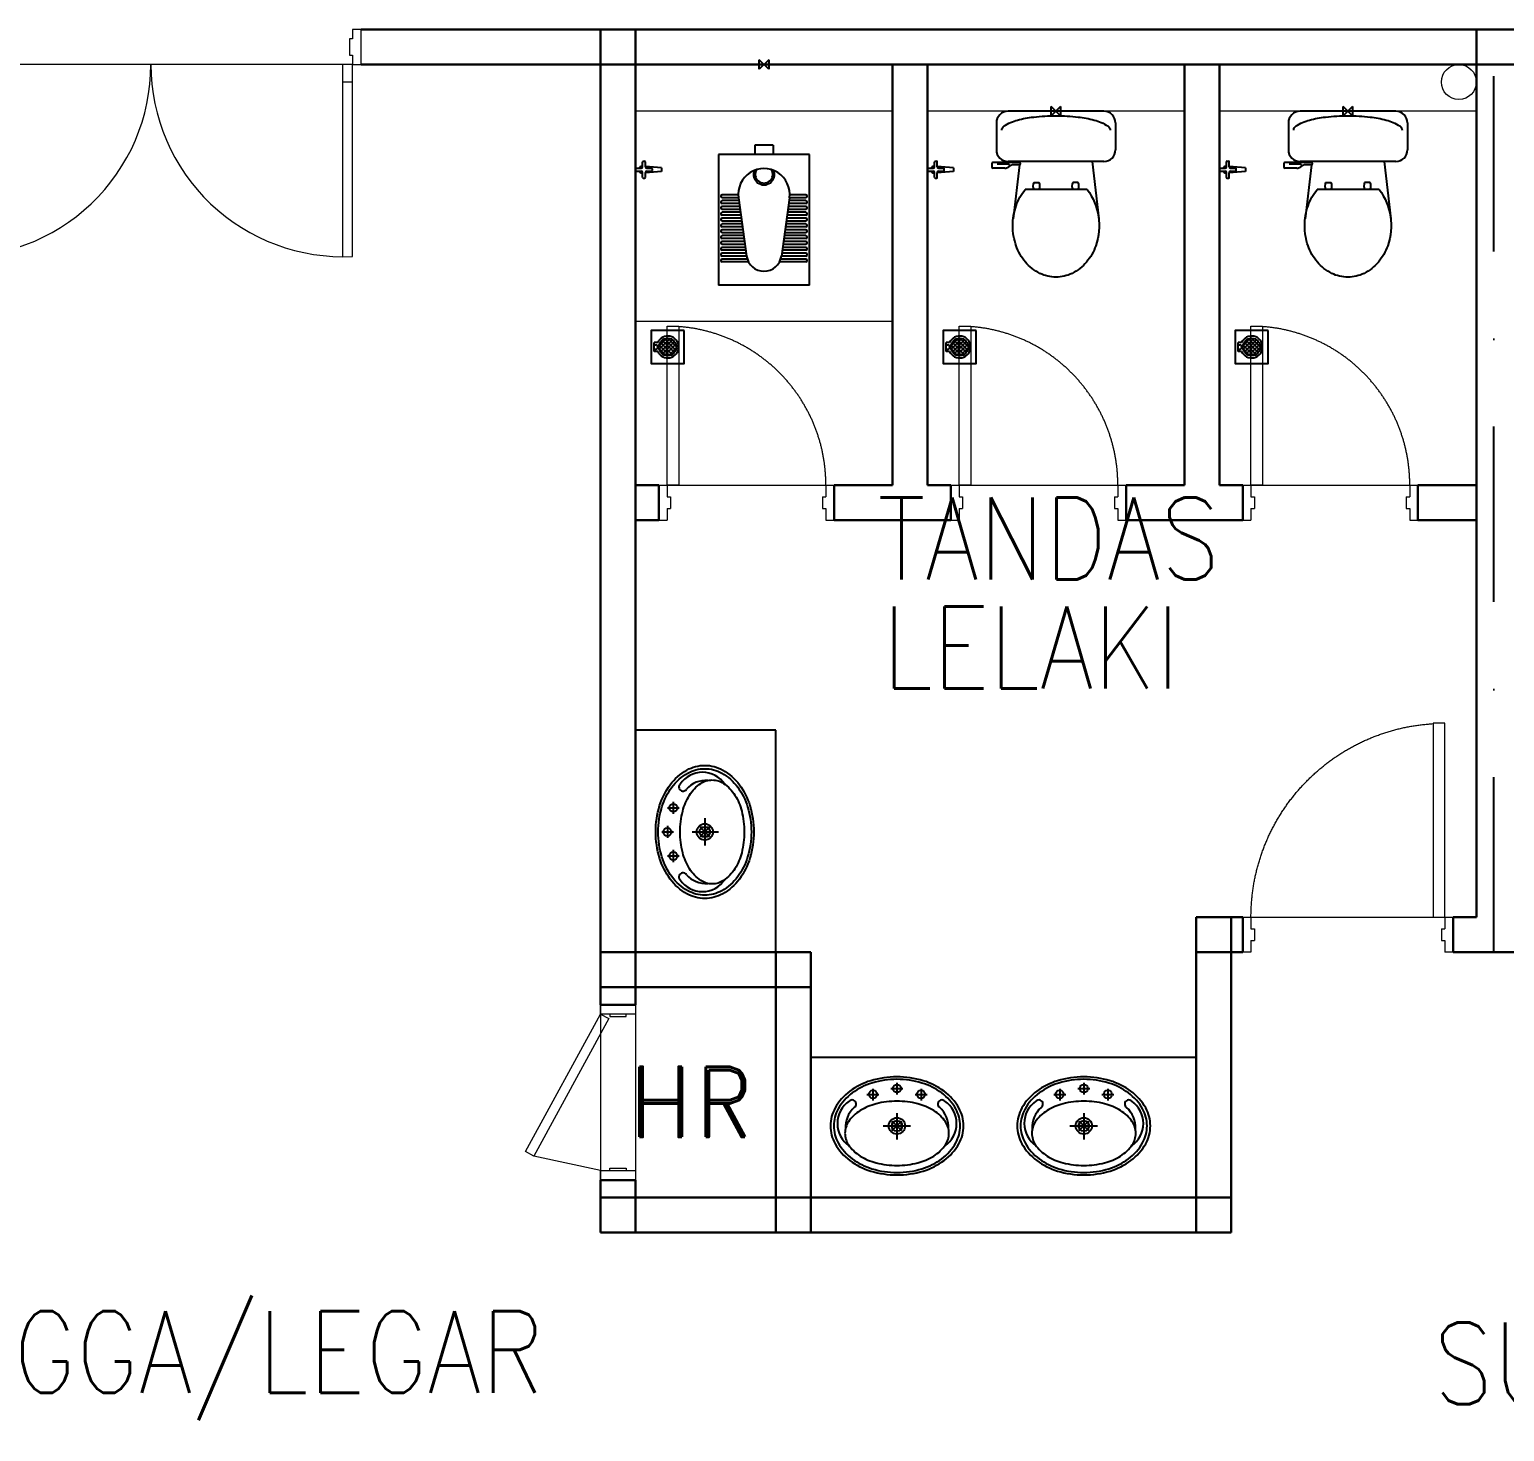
# Model space of a CAD drawing. Header units: inches. Extents: x -86493719 to 430035, y 21644 to 1519532.
# Drawn here: x 53115 to 59430, y 55377 to 61379 of the extents above; entities that cross this region are included whole.
import ezdxf
from ezdxf.enums import TextEntityAlignment as Align

# ---------------------------------------------------------------- set-up
doc = ezdxf.new("R2010")
doc.units = ezdxf.units.IN
doc.header["$MEASUREMENT"] = 0
doc.linetypes.add('DASHDOT', pattern=[1, 0.5, -0.25, 0, -0.25])
doc.linetypes.add('DASHED', pattern=[19.05, 12.7, -6.35])
for name, color, linetype, lineweight in [('CORRIDOR', 8, 'Continuous', 20), ('DOOR', 8, 'Continuous', 20), ('DR', 8, 'Continuous', 18), ('LW', 8, 'Continuous', 20), ('t3', 8, 'Continuous', 25), ('wall', 8, 'Continuous', 30)]:
    doc.layers.add(name, color=color, linetype=linetype, lineweight=lineweight)
for name, color, linetype in [('FIXT', 8, 'Continuous'), ('GRID', 8, 'DASHDOT'), ('LWALL', 8, 'Continuous'), ('ORIGIN', 8, 'Continuous'), ('SAN', 8, 'Continuous'), ('SANITARY', 8, 'Continuous')]:
    doc.layers.add(name, color=color, linetype=linetype)
doc.styles.add('LAILA', font='romans.shx', dxfattribs={"width": 0.85})
doc.styles.add('VERDANA1000', font='romand.shx', dxfattribs={"height": 1000})

# ---------------------------------------------------------------- blocks, each defined once
blk = doc.blocks.new('A$C64615766')
at = {"layer": 'CORRIDOR', "color": 2}
blk.add_line((1722.5, 822.5), (77.5, 822.5), dxfattribs=at)
at = {"layer": 'DR', "color": 3}
for p, q in [((0, 822.5), (0, 972.5)), ((1800, 822.5), (1800, 972.5))]:
    blk.add_line(p, q, dxfattribs=at)
at = {"layer": 'DR'}
for p, q in [((37.5, 822.5), (77.5, 822.5)), ((37.5, 1), (37.5, 822.5)), ((77.5, 0), (77.5, 822.5)), ((1762.5, 822.5), (1722.5, 822.5)), ((1722.5, 0), (1722.5, 822.5)), ((1762.5, 1), (1762.5, 822.5)), ((37.5, 747.5), (77.5, 747.5)), ((1762.5, 747.5), (1722.5, 747.5))]:
    blk.add_line(p, q, dxfattribs=at)
for points in [[(0, 972.5), (37.5, 972.5), (37.5, 932.5), (50, 932.5), (50, 862.5), (37.5, 862.5), (37.5, 822.5), (0, 822.5)], [(1800, 972.5), (1762.5, 972.5), (1762.5, 932.5), (1750, 932.5), (1750, 862.5), (1762.5, 862.5), (1762.5, 822.5), (1800, 822.5)]]:
    blk.add_lwpolyline(points, dxfattribs=at)
at = {"layer": 'DR', "color": 8}
for centre, start, end in [((77.5, 822.5), 267.21257, 0.00009), ((1722.5, 822.5), 179.99991, 272.78743)]:
    blk.add_arc(centre, 822.5, start, end, dxfattribs=at)
blk = doc.blocks.new('Dp750')
at = {"layer": 'DOOR', "color": 1}
for p, q in [((0, 150), (0, 0)), ((0, 150), (0, 0)), ((750, 150), (750, 0)), ((750, 150), (750, 0))]:
    blk.add_line(p, q, dxfattribs=at)
at = {"layer": 'DOOR'}
for p, q in [((0, 150), (35, 150)), ((35, 150), (35, 100)), ((715, 150), (750, 150)), ((715, 150), (715, 100)), ((35, 100), (50, 100)), ((50, 100), (50, 50)), ((700, 100), (700, 50)), ((700, 100), (715, 100)), ((0, 0), (35, 0)), ((35, 50), (50, 50)), ((35, 50), (35, 0)), ((700, 50), (715, 50)), ((715, 50), (715, 0)), ((715, 0), (750, 0))]:
    blk.add_line(p, q, dxfattribs=at)
blk.add_lwpolyline([(35, 150), (35, 830), (85, 830), (85, 150)], close=True, dxfattribs=at)
at = {"layer": 'DOOR', "color": 9, "linetype": 'DASHED', "ltscale": 100}
blk.add_arc((35, 150), 680, 360, 85.78327, dxfattribs=at)
blk = doc.blocks.new('TAB')
at = {"layer": 'FIXT'}
for p, q in [((-186, 13), (-70, 22)), ((-186, -13), (-186, 13)), ((-120, 5), (-120, -5)), ((-80, 10), (-115, 10)), ((-70, 55), (-70, 20)), ((-55, 60), (-65, 60)), ((-50, 55), (-50, 20)), ((-50, 24), (-46, 24)), ((-5, 10), (-40, 10)), ((0, 5), (0, -5)), ((-186, -13), (-70, -22)), ((-80, -10), (-115, -10)), ((-70, -20), (-70, -55)), ((-55, -60), (-65, -60)), ((-50, -20), (-50, -55)), ((-50, -24), (-46, -24)), ((-5, -10), (-40, -10))]:
    blk.add_line(p, q, dxfattribs=at)
for centre, radius, start, end in [((-115, 5), 5, 90, 180), ((-80, 20), 10, 270, 0), ((-65, 55), 5, 90, 180), ((-55, 55), 5, 0, 90), ((-40, 20), 10, 180, 270), ((-46, 0), 24.2, 24.4433, 90), ((-5, 5), 5, 0, 90), ((-115, -5), 5, 180, 270), ((-80, -20), 10, 0, 90), ((-65, -55), 5, 180, 270), ((-55, -55), 5, 270, 0), ((-40, -20), 10, 90, 180), ((-46, 0), 24.2, 270, 335.5567), ((-5, -5), 5, 270, 0)]:
    blk.add_arc(centre, radius, start, end, dxfattribs=at)
blk = doc.blocks.new('TAP1-P')
at = {"layer": 'FIXT', "rotation": 90}
blk.add_blockref('TAB', (0, 0), dxfattribs=at)
blk = doc.blocks.new('TAP(C)')
at = {"layer": 'wall', "xscale": -0.599999999973992, "yscale": 0.5999999999767169, "zscale": 0.5999999999999999, "rotation": 269.9999000484524}
blk.add_blockref('TAP1-P', (0, 0), dxfattribs=at)
blk = doc.blocks.new('*X20')
at = {"color": 0}
for p, q in [((89.8532, 61.1977), (89.9009, 61.2454)), ((89.8534, 61.2155), (89.8831, 61.2453)), ((89.8584, 61.1852), (89.9135, 61.2403)), ((89.8666, 61.1757), (89.9229, 61.2321)), ((89.9252, 61.1836), (89.8695, 61.2392)), ((89.9308, 61.1956), (89.8815, 61.2449)), ((89.9319, 61.2122), (89.8981, 61.2459)), ((89.8892, 61.1665), (89.8524, 61.2033)), ((89.905, 61.1684), (89.8544, 61.219)), ((89.9165, 61.1745), (89.8605, 61.2306)), ((89.8777, 61.1691), (89.9295, 61.221)), ((89.8926, 61.1664), (89.9323, 61.2061))]:
    blk.add_line(p, q, dxfattribs=at)
blk = doc.blocks.new('ZPO')
at = {"layer": 'ORIGIN'}
for p, q in [((-20, 20), (-20, -20)), ((-20, 20), (20, -20)), ((-20, -20), (20, 20)), ((20, -20), (20, 20))]:
    blk.add_line(p, q, dxfattribs=at)
blk = doc.blocks.new('Dp900')
at = {"layer": 'DOOR', "color": 4}
for p, q in [((35, 150), (0, 150)), ((35, 150), (35, 100)), ((900, 150), (865, 150)), ((865, 150), (865, 100)), ((50, 100), (35, 100)), ((50, 100), (50, 50)), ((850, 100), (850, 50)), ((865, 100), (850, 100)), ((0, 0), (35, 0)), ((50, 50), (35, 50)), ((35, 50), (35, 0)), ((865, 50), (850, 50)), ((865, 50), (865, 0)), ((865, 0), (900, 0))]:
    blk.add_line(p, q, dxfattribs=at)
at = {"layer": 'DOOR', "color": 1}
for p, q in [((0, 150), (0, 0)), ((0, 150), (0, 0)), ((900, 150), (900, 0)), ((900, 150), (900, 0))]:
    blk.add_line(p, q, dxfattribs=at)
at = {"layer": 'DOOR'}
blk.add_lwpolyline([(35, 150), (35, 980), (85, 980), (85, 150)], close=True, dxfattribs=at)
at = {"layer": 'DOOR', "color": 9, "linetype": 'DASHED', "ltscale": 100}
blk.add_arc((35, 150), 830, 360, 86.54636, dxfattribs=at)

msp = doc.modelspace()

# ---------------------------------------------------------------- linework, layer by layer
at = {"layer": 'DR'}
msp.add_line((55559.3, 56493.6), (55273.7, 56556.3), dxfattribs=at)
for points in [[(55559.3, 57163.6), (55594.4, 57144.5), (55273.7, 56556.3), (55238.6, 56575.4)], [(55559.3, 57203.6), (55709.3, 57203.6), (55709.3, 57163.6), (55559.3, 57163.6)], [(55559.3, 56493.6), (55709.3, 56493.6), (55709.3, 56453.6), (55559.3, 56453.6)]]:
    msp.add_lwpolyline(points, close=True, dxfattribs=at)
for points in [[(55599.3, 57163.6), (55599.3, 57153.6), (55669.3, 57153.6), (55669.3, 57163.6)], [(55599.3, 56493.6), (55599.3, 56503.6), (55669.3, 56503.6), (55669.3, 56493.6)]]:
    msp.add_lwpolyline(points, dxfattribs=at)
at = {"layer": 'GRID', "linetype": 'DASHDOT', "ltscale": 1500}
msp.add_line((59384.3, 57428.6), (59384.3, 61738.2), dxfattribs=at)
at = {"layer": 'LW'}
for p, q in [((56809.3, 61028.6), (55709.3, 61028.6)), ((58059.3, 61028.6), (56959.3, 61028.6)), ((59309.3, 61028.6), (58209.3, 61028.6)), ((56809.3, 60128.6), (55709.3, 60128.6)), ((55809.3, 59428.6), (56559.3, 59428.6)), ((56559.3, 59278.6), (56559.3, 59428.6)), ((57059.3, 59428.6), (57809.3, 59428.6)), ((58309.3, 59428.6), (59059.3, 59428.6)), ((59059.3, 59278.6), (59059.3, 59428.6)), ((58309.3, 57578.6), (59209.3, 57578.6)), ((55559.3, 57203.6), (55559.3, 56453.6)), ((55709.3, 57203.6), (55709.3, 56453.6))]:
    msp.add_line(p, q, dxfattribs=at)
msp.add_circle((59234.3, 61153.6), 75, dxfattribs=at)
at = {"layer": 'LWALL'}
for p, q in [((56309.3, 58378.6), (55709.3, 58378.6)), ((56309.3, 56978.6), (56309.3, 58378.6)), ((58109.3, 56978.6), (56459.3, 56978.6))]:
    msp.add_line(p, q, dxfattribs=at)
at = {"layer": 'SAN'}
for p, q in [((57714.3, 61028.6), (57304.3, 61028.6)), ((57489.3, 61008.6), (57489.3, 61048.6)), ((57529.3, 61048.6), (57489.3, 61008.6)), ((57529.3, 61008.6), (57489.3, 61048.6)), ((57529.3, 61048.6), (57529.3, 61008.6)), ((58964.3, 61028.6), (58554.3, 61028.6)), ((58739.3, 61008.6), (58739.3, 61048.6)), ((58779.3, 61048.6), (58739.3, 61008.6)), ((58779.3, 61008.6), (58739.3, 61048.6)), ((58779.3, 61048.6), (58779.3, 61008.6)), ((57254.3, 60978.6), (57254.3, 60863.6)), ((57764.3, 60978.6), (57764.3, 60863.6)), ((58504.3, 60978.6), (58504.3, 60863.6)), ((59014.3, 60978.6), (59014.3, 60863.6)), ((56298.3, 60883.6), (56220.3, 60883.6)), ((56220.3, 60883.6), (56220.3, 60843.6)), ((56298.3, 60883.6), (56298.3, 60843.6)), ((56454.3, 60843.6), (56064.3, 60843.6)), ((56064.3, 60843.6), (56064.3, 60283.6)), ((56454.3, 60283.6), (56454.3, 60843.6)), ((57234.3, 60804.6), (57234.3, 60789.6)), ((57352.7, 60809.6), (57239.3, 60809.6)), ((57291, 60784.6), (57239.3, 60784.6)), ((57257.3, 60804.2), (57304.6, 60804.2)), ((57714.3, 60813.6), (57304.3, 60813.6)), ((57352.7, 60799.6), (57326, 60568.5)), ((57352.7, 60799.6), (57330.1, 60799.6)), ((57354.3, 60813.6), (57353.9, 60809.5)), ((57664.3, 60813.6), (57692.6, 60568.5)), ((58484.3, 60804.6), (58484.3, 60789.6)), ((58602.7, 60809.6), (58489.3, 60809.6)), ((58541, 60784.6), (58489.3, 60784.6)), ((58507.3, 60804.2), (58554.6, 60804.2)), ((58964.3, 60813.6), (58554.3, 60813.6)), ((58602.7, 60799.6), (58576, 60568.5)), ((58602.7, 60799.6), (58580.1, 60799.6)), ((58604.3, 60813.6), (58603.9, 60809.5)), ((58914.3, 60813.6), (58942.6, 60568.5)), ((57643.3, 60693.6), (57378, 60693.6)), ((57414, 60723.6), (57437.7, 60723.6)), ((57604.7, 60723.6), (57581, 60723.6)), ((58893.3, 60693.6), (58628, 60693.6)), ((58664, 60723.6), (58687.7, 60723.6)), ((58854.7, 60723.6), (58831, 60723.6)), ((56149.4, 60671.1), (56080.6, 60671.1)), ((56150.4, 60658.6), (56080.6, 60658.6)), ((56152.1, 60646.1), (56080.6, 60646.1)), ((56153.8, 60633.6), (56080.6, 60633.6)), ((56150.4, 60658.5), (56185, 60408.3)), ((56368.3, 60658.5), (56333.6, 60408.3)), ((56438.1, 60633.6), (56364.8, 60633.6)), ((56438.1, 60646.1), (56366.6, 60646.1)), ((56438.1, 60658.6), (56368.3, 60658.6)), ((56438.1, 60671.1), (56369.3, 60671.1)), ((56155.6, 60621.1), (56080.6, 60621.1)), ((56157.3, 60608.6), (56080.6, 60608.6)), ((56159, 60596.1), (56080.6, 60596.1)), ((56160.7, 60583.6), (56080.6, 60583.6)), ((56162.5, 60571.1), (56080.6, 60571.1)), ((56438.1, 60571.1), (56356.2, 60571.1)), ((56438.1, 60583.6), (56357.9, 60583.6)), ((56438.1, 60596.1), (56359.6, 60596.1)), ((56438.1, 60608.6), (56361.4, 60608.6)), ((56438.1, 60621.1), (56363.1, 60621.1)), ((56164.2, 60558.6), (56080.6, 60558.6)), ((56165.9, 60546.1), (56080.6, 60546.1)), ((56167.7, 60533.6), (56080.6, 60533.6)), ((56169.4, 60521.1), (56080.6, 60521.1)), ((56171.1, 60508.6), (56080.6, 60508.6)), ((56438.1, 60508.6), (56347.5, 60508.6)), ((56438.1, 60521.1), (56349.2, 60521.1)), ((56438.1, 60533.6), (56351, 60533.6)), ((56438.1, 60546.1), (56352.7, 60546.1)), ((56438.1, 60558.6), (56354.4, 60558.6)), ((56172.9, 60496.1), (56080.6, 60496.1)), ((56174.6, 60483.6), (56080.6, 60483.6)), ((56176.3, 60471.1), (56080.6, 60471.1)), ((56178.1, 60458.6), (56080.6, 60458.6)), ((56179.8, 60446.1), (56080.6, 60446.1)), ((56438.1, 60446.1), (56338.9, 60446.1)), ((56438.1, 60458.6), (56340.6, 60458.6)), ((56438.1, 60471.1), (56342.3, 60471.1)), ((56438.1, 60483.6), (56344.1, 60483.6)), ((56438.1, 60496.1), (56345.8, 60496.1)), ((56181.5, 60433.6), (56080.6, 60433.6)), ((56183.3, 60421.1), (56080.6, 60421.1)), ((56185, 60408.6), (56080.6, 60408.6)), ((56187.8, 60396.1), (56080.6, 60396.1)), ((56193, 60383.6), (56080.6, 60383.6)), ((56438.1, 60383.6), (56325.7, 60383.6)), ((56438.1, 60396.1), (56330.9, 60396.1)), ((56438.1, 60408.6), (56333.7, 60408.6)), ((56438.1, 60421.1), (56335.4, 60421.1)), ((56438.1, 60433.6), (56337.1, 60433.6)), ((56454.3, 60283.6), (56064.3, 60283.6)), ((55789, 60000.9), (55789, 60038.4)), ((55804.1, 60038.4), (55789, 60038.4)), ((55789, 60029.1), (55795.9, 60029.1)), ((55789, 60010.3), (55795.9, 60010.3)), ((55804.1, 60000.9), (55789, 60000.9)), ((57039, 60000.9), (57039, 60038.4)), ((57054.1, 60038.4), (57039, 60038.4)), ((57039, 60029.1), (57045.9, 60029.1)), ((57039, 60010.3), (57045.9, 60010.3)), ((57054.1, 60000.9), (57039, 60000.9)), ((58289, 60000.9), (58289, 60038.4)), ((58304.1, 60038.4), (58289, 60038.4)), ((58289, 60029.1), (58295.9, 60029.1)), ((58289, 60010.3), (58295.9, 60010.3)), ((58304.1, 60000.9), (58289, 60000.9)), ((55846.8, 58046.6), (55896.8, 58046.6)), ((55870.8, 58072.4), (55870.8, 58020.9)), ((56005.8, 58003), (56005.8, 57885.4)), ((55821.8, 57943.6), (55871.8, 57943.6)), ((55845.8, 57969.4), (55845.8, 57917.9)), ((55951.6, 57943.6), (56063.8, 57943.6)), ((55870.8, 57866.4), (55870.8, 57814.9)), ((55846.8, 57840.6), (55896.8, 57840.6)), ((56725.6, 56844.3), (56725.6, 56794.2)), ((56802.9, 56845.3), (56854.4, 56845.3)), ((56828.6, 56869.3), (56828.6, 56819.2)), ((56931.6, 56844.3), (56931.6, 56794.2)), ((57525.6, 56844.3), (57525.6, 56794.2)), ((57602.9, 56845.3), (57654.4, 56845.3)), ((57628.6, 56869.3), (57628.6, 56819.2)), ((57731.6, 56844.3), (57731.6, 56794.2)), ((56699.9, 56820.3), (56751.4, 56820.3)), ((56905.9, 56820.3), (56957.4, 56820.3)), ((57499.9, 56820.3), (57551.4, 56820.3)), ((57705.9, 56820.3), (57757.4, 56820.3)), ((56828.6, 56739.5), (56828.6, 56627.2)), ((57628.6, 56739.5), (57628.6, 56627.2)), ((56769.3, 56685.3), (56886.8, 56685.3)), ((57569.3, 56685.3), (57686.8, 56685.3))]:
    msp.add_line(p, q, dxfattribs=at)
for points in [[(57277.3, 60947.6, -0.255609), (57287.1, 60965.6, -0.077755), (57345.3, 60991.2, -0.037496), (57413.9, 61004, -0.027378), (57509.3, 61009.2, -0.027378), (57604.8, 61004, -0.037496), (57673.4, 60991.2, -0.077755), (57731.6, 60965.6, -0.255609), (57741.4, 60947.6, -0.255609)], [(58527.3, 60947.6, -0.255609), (58537.1, 60965.6, -0.077755), (58595.3, 60991.2, -0.037496), (58663.9, 61004, -0.027378), (58759.3, 61009.2, -0.027378), (58854.8, 61004, -0.037496), (58923.4, 60991.2, -0.077755), (58981.6, 60965.6, -0.255609), (58991.4, 60947.6, -0.255609)], [(57643.3, 60693.6, -0.247684), (57679.8, 60452.8, -0.091257), (57640.1, 60383.1, -0.103849), (57578.5, 60334.7, -0.114925), (57509.3, 60318.6, -0.114925), (57440.2, 60334.7, -0.103849), (57378.5, 60383.1, -0.091257), (57338.9, 60452.8, -0.08399), (57324.3, 60538.6, -0.08399), (57338.9, 60624.5, -0.09042), (57378, 60693.6, -0.09042)], [(58893.3, 60693.6, -0.247684), (58929.8, 60452.8, -0.091257), (58890.1, 60383.1, -0.103849), (58828.5, 60334.7, -0.114925), (58759.3, 60318.6, -0.114925), (58690.2, 60334.7, -0.103849), (58628.5, 60383.1, -0.091257), (58588.9, 60452.8, -0.08399), (58574.3, 60538.6, -0.08399), (58588.9, 60624.5, -0.09042), (58628, 60693.6, -0.09042)]]:
    msp.add_lwpolyline(points, format="xyb", dxfattribs=at)
for points in [[(55917.4, 60090), (55776.8, 60090), (55776.8, 59949.4), (55917.4, 59949.4)], [(57167.4, 60090), (57026.8, 60090), (57026.8, 59949.4), (57167.4, 59949.4)], [(58417.4, 60090), (58276.8, 60090), (58276.8, 59949.4), (58417.4, 59949.4)]]:
    msp.add_lwpolyline(points, close=True, dxfattribs=at)
for points in [[(56005.8, 58228.6, -0.128734), (56082.6, 58208.5, -0.10631), (56154.3, 58145.2, -0.084902), (56199, 58056.2, -0.074193), (56215.8, 57943.6, -0.074193), (56199, 57831.1, -0.084902), (56154.3, 57742.1, -0.10631), (56082.6, 57678.7, -0.128734), (56005.8, 57658.6, -0.128734), (55928.9, 57678.7, -0.10631), (55857.3, 57742.1, -0.084902), (55812.6, 57831.1, -0.074193), (55795.8, 57943.6, -0.074193), (55812.6, 58056.2, -0.084902), (55857.3, 58145.2, -0.10631), (55928.9, 58208.5, -0.128734)], [(56005.8, 58214.4, -0.128734), (56078.7, 58195.3, -0.10631), (56146.8, 58135.1, -0.084902), (56189.3, 58050.5, -0.074193), (56205.3, 57943.6, -0.074193), (56189.3, 57836.7, -0.084902), (56146.8, 57752.2, -0.10631), (56078.7, 57692, -0.128734), (56005.8, 57672.9, -0.128734), (55932.8, 57692, -0.10631), (55864.7, 57752.2, -0.084902), (55822.2, 57836.7, -0.074193), (55806.3, 57943.6, -0.074193), (55822.2, 58050.5, -0.084902), (55864.7, 58135.1, -0.10631), (55932.8, 58195.3, -0.128734)], [(56037.5, 58166.1, -0.148706), (56086.2, 58151.3, -0.107099), (56134.7, 58101, -0.07588), (56163.8, 58032.6, -0.062731), (56175, 57943.6, -0.062731), (56163.8, 57854.7, -0.07588), (56134.7, 57786.3, -0.107099), (56086.2, 57735.9, -0.148706), (56037.5, 57721.1, -0.148706), (55988.8, 57735.9, -0.107099), (55940.3, 57786.3, -0.07588), (55911.2, 57854.7, -0.062731), (55900, 57943.6, -0.062731), (55911.2, 58032.6, -0.07588), (55940.3, 58101, -0.107099), (55988.8, 58151.3, -0.148706)], [(56543.6, 56685.3, 0.128734), (56563.7, 56608.5, 0.10631), (56627.1, 56536.8, 0.084902), (56716.1, 56492.1, 0.074193), (56828.6, 56475.3, 0.074193), (56941.1, 56492.1, 0.084902), (57030.1, 56536.8, 0.10631), (57093.5, 56608.5, 0.128734), (57113.6, 56685.3, 0.128734), (57093.5, 56762.1, 0.10631), (57030.1, 56833.8, 0.084902), (56941.1, 56878.5, 0.074193), (56828.6, 56895.3, 0.074193), (56716.1, 56878.5, 0.084902), (56627.1, 56833.8, 0.10631), (56563.7, 56762.1, 0.128734)], [(56557.8, 56685.3, 0.128734), (56577, 56612.3, 0.10631), (56637.2, 56544.2, 0.084902), (56721.7, 56501.7, 0.074193), (56828.6, 56485.8, 0.074193), (56935.5, 56501.7, 0.084902), (57020, 56544.2, 0.10631), (57080.2, 56612.3, 0.128734), (57099.3, 56685.3, 0.128734), (57080.2, 56758.3, 0.10631), (57020, 56826.3, 0.084902), (56935.5, 56868.8, 0.074193), (56828.6, 56884.8, 0.074193), (56721.7, 56868.8, 0.084902), (56637.2, 56826.3, 0.10631), (56577, 56758.3, 0.128734)], [(57343.6, 56685.3, 0.128734), (57363.7, 56608.5, 0.10631), (57427.1, 56536.8, 0.084902), (57516.1, 56492.1, 0.074193), (57628.6, 56475.3, 0.074193), (57741.1, 56492.1, 0.084902), (57830.1, 56536.8, 0.10631), (57893.5, 56608.5, 0.128734), (57913.6, 56685.3, 0.128734), (57893.5, 56762.1, 0.10631), (57830.1, 56833.8, 0.084902), (57741.1, 56878.5, 0.074193), (57628.6, 56895.3, 0.074193), (57516.1, 56878.5, 0.084902), (57427.1, 56833.8, 0.10631), (57363.7, 56762.1, 0.128734)], [(57357.8, 56685.3, 0.128734), (57377, 56612.3, 0.10631), (57437.2, 56544.2, 0.084902), (57521.7, 56501.7, 0.074193), (57628.6, 56485.8, 0.074193), (57735.5, 56501.7, 0.084902), (57820, 56544.2, 0.10631), (57880.2, 56612.3, 0.128734), (57899.3, 56685.3, 0.128734), (57880.2, 56758.3, 0.10631), (57820, 56826.3, 0.084902), (57735.5, 56868.8, 0.074193), (57628.6, 56884.8, 0.074193), (57521.7, 56868.8, 0.084902), (57437.2, 56826.3, 0.10631), (57377, 56758.3, 0.128734)], [(56606.1, 56653.5, 0.148706), (56620.9, 56604.8, 0.107099), (56671.3, 56556.3, 0.07588), (56739.6, 56527.2, 0.062731), (56828.6, 56516, 0.062731), (56917.6, 56527.2, 0.07588), (56985.9, 56556.3, 0.107099), (57036.3, 56604.8, 0.148706), (57051.1, 56653.5, 0.148706), (57036.3, 56702.2, 0.107099), (56985.9, 56750.8, 0.07588), (56917.6, 56779.8, 0.062731), (56828.6, 56791, 0.062731), (56739.6, 56779.8, 0.07588), (56671.3, 56750.8, 0.107099), (56620.9, 56702.2, 0.148706)], [(57406.1, 56653.5, 0.148706), (57420.9, 56604.8, 0.107099), (57471.3, 56556.3, 0.07588), (57539.6, 56527.2, 0.062731), (57628.6, 56516, 0.062731), (57717.6, 56527.2, 0.07588), (57785.9, 56556.3, 0.107099), (57836.3, 56604.8, 0.148706), (57851.1, 56653.5, 0.148706), (57836.3, 56702.2, 0.107099), (57785.9, 56750.8, 0.07588), (57717.6, 56779.8, 0.062731), (57628.6, 56791, 0.062731), (57539.6, 56779.8, 0.07588), (57471.3, 56750.8, 0.107099), (57420.9, 56702.2, 0.148706)]]:
    msp.add_lwpolyline(points, format="xyb", close=True, dxfattribs=at)
for centre, radius in [((55847.1, 60019.7), 37.5), ((57097.1, 60019.7), 37.5), ((58347.1, 60019.7), 37.5), ((55870.8, 58046.6), 17.5), ((56005.8, 57943.6), 35), ((55845.8, 57943.6), 17.5), ((56005.8, 57943.6), 22.5), ((55870.8, 57840.6), 17.5), ((56725.6, 56820.3), 17.5), ((56828.6, 56845.3), 17.5), ((56931.6, 56820.3), 17.5), ((57525.6, 56820.3), 17.5), ((57628.6, 56845.3), 17.5), ((57731.6, 56820.3), 17.5), ((56828.6, 56685.3), 35), ((57628.6, 56685.3), 35), ((56828.6, 56685.3), 22.5), ((57628.6, 56685.3), 22.5)]:
    msp.add_circle(centre, radius, dxfattribs=at)
for centre, radius, start, end in [((57304.3, 60978.6), 50, 90, 180), ((57714.3, 60978.6), 50, 0, 90), ((58554.3, 60978.6), 50, 90, 180), ((58964.3, 60978.6), 50, 0, 90), ((57304.3, 60863.6), 50, 180, 270), ((57714.3, 60863.6), 50, 270, 0), ((58554.3, 60863.6), 50, 180, 270), ((58964.3, 60863.6), 50, 270, 0), ((56259.3, 60673.6), 110, 352.11097, 187.88903), ((56259.3, 60758.6), 45, 158.12709, 21.87291), ((56259.3, 60758.6), 37.5, 147.03561, 32.96439), ((57239.3, 60804.6), 5, 90, 180), ((57239.3, 60789.6), 5, 180, 270), ((57291, 60804.6), 20, 270, 312.10641), ((57330, 60761.5), 38.1, 89.82527, 132.10641), ((57302.8, 60798.3), 6.14, 1.2001, 72.80063), ((57352.7, 60804.6), 5, 270, 90), ((58489.3, 60804.6), 5, 90, 180), ((58489.3, 60789.6), 5, 180, 270), ((58541, 60804.6), 20, 270, 312.10641), ((58580, 60761.5), 38.1, 89.82527, 132.10641), ((58552.8, 60798.3), 6.14, 1.2001, 72.80063), ((58602.7, 60804.6), 5, 270, 90), ((57448, 60708.6), 37.2, 156.18646, 203.81354), ((57403.7, 60708.6), 37.2, 336.18646, 23.81354), ((57615, 60708.6), 37.2, 156.18646, 203.81354), ((57570.7, 60708.6), 37.2, 336.18646, 23.81354), ((58698, 60708.6), 37.2, 156.18646, 203.81354), ((58653.7, 60708.6), 37.2, 336.18646, 23.81354), ((58865, 60708.6), 37.2, 156.18646, 203.81354), ((58820.7, 60708.6), 37.2, 336.18646, 23.81354), ((56080.6, 60664.9), 6.25, 90, 270), ((56080.6, 60639.9), 6.25, 90, 270), ((56438.1, 60664.9), 6.25, 270, 90), ((56438.1, 60639.9), 6.25, 270, 90), ((56080.6, 60614.9), 6.25, 90, 270), ((56080.6, 60589.9), 6.25, 90, 270), ((56080.6, 60564.9), 6.25, 90, 270), ((56438.1, 60614.9), 6.25, 270, 90), ((56438.1, 60589.9), 6.25, 270, 90), ((56438.1, 60564.9), 6.25, 270, 90), ((56080.6, 60539.9), 6.25, 90, 270), ((56080.6, 60514.9), 6.25, 90, 270), ((56438.1, 60539.9), 6.25, 270, 90), ((56438.1, 60514.9), 6.25, 270, 90), ((56080.6, 60489.9), 6.25, 90, 270), ((56080.6, 60464.9), 6.25, 90, 270), ((56080.6, 60439.9), 6.25, 90, 270), ((56438.1, 60489.9), 6.25, 270, 90), ((56438.1, 60464.9), 6.25, 270, 90), ((56438.1, 60439.9), 6.25, 270, 90), ((56080.6, 60414.9), 6.25, 90, 270), ((56080.6, 60389.9), 6.25, 90, 270), ((56259.3, 60418.6), 75, 187.88903, 352.11097), ((56438.1, 60414.9), 6.25, 270, 90), ((56438.1, 60389.9), 6.25, 270, 90), ((55847.1, 60019.7), 46.9, 203.5783, 156.42194), ((57097.1, 60019.7), 46.9, 203.5783, 156.42194), ((58347.1, 60019.7), 46.9, 203.5783, 156.42194), ((55795.9, 60019.7), 9.38, 270.00012, 90.00012), ((57045.9, 60019.7), 9.38, 270.00012, 90.00012), ((58295.9, 60019.7), 9.38, 270.00012, 90.00012), ((55995.3, 58083.3), 115.5, 34.08778, 145.61569), ((56012, 58049.8), 114.6, 86.39079, 137.79164), ((55912.2, 58136), 17.5, 134.13702, 328.39739), ((55912.2, 57751.3), 17.5, 31.60261, 225.86298), ((55995.3, 57803.9), 115.5, 214.38431, 325.91222), ((56012, 57837.5), 114.6, 222.20836, 273.60921), ((56688.9, 56695.8), 115.5, 124.38431, 235.91222), ((56636.3, 56778.9), 17.5, 301.60261, 135.86298), ((57020.9, 56778.9), 17.5, 44.13702, 238.39739), ((56968.3, 56695.8), 115.5, 304.08778, 55.61569), ((57488.9, 56695.8), 115.5, 124.38431, 235.91222), ((57436.3, 56778.9), 17.5, 301.60261, 135.86298), ((57820.9, 56778.9), 17.5, 44.13702, 238.39739), ((57768.3, 56695.8), 115.5, 304.08778, 55.61569), ((56722.4, 56679.1), 114.6, 132.20836, 183.60921), ((56934.8, 56679.1), 114.6, 356.39079, 47.79164), ((57522.4, 56679.1), 114.6, 132.20836, 183.60921), ((57734.8, 56679.1), 114.6, 356.39079, 47.79164)]:
    msp.add_arc(centre, radius, start, end, dxfattribs=at)
at = {"layer": 'wall'}
for p, q in [((55559.3, 61378.6), (54534.3, 61378.6)), ((55559.3, 61378.6), (55559.3, 57203.6)), ((59559.3, 61378.6), (55559.3, 61378.6)), ((55709.3, 61378.6), (55709.3, 57203.6)), ((59309.3, 57578.6), (59309.3, 61378.6)), ((55559.3, 61228.6), (54534.3, 61228.6)), ((62984.3, 61228.6), (55559.3, 61228.6)), ((56809.3, 59428.6), (56809.3, 61228.6)), ((56959.3, 59428.6), (56959.3, 61228.6)), ((58059.3, 59428.6), (58059.3, 61228.6)), ((58209.3, 59428.6), (58209.3, 61228.6)), ((55809.3, 59428.6), (55709.3, 59428.6)), ((55809.3, 59278.6), (55809.3, 59428.6)), ((56559.3, 59428.6), (56559.3, 59278.6)), ((56559.3, 59278.6), (56559.3, 59428.6)), ((56809.3, 59428.6), (56559.3, 59428.6)), ((57059.3, 59428.6), (56959.3, 59428.6)), ((57059.3, 59278.6), (57059.3, 59428.6)), ((58059.3, 59428.6), (57809.3, 59428.6)), ((57809.3, 59278.6), (57809.3, 59428.6)), ((57809.3, 59428.6), (57809.3, 59278.6)), ((57809.3, 59278.6), (57809.3, 59428.6)), ((58309.3, 59428.6), (58209.3, 59428.6)), ((58309.3, 59278.6), (58309.3, 59428.6)), ((59059.3, 59428.6), (59059.3, 59278.6)), ((59059.3, 59278.6), (59059.3, 59428.6)), ((59309.3, 59428.6), (59059.3, 59428.6)), ((55809.3, 59278.6), (55709.3, 59278.6)), ((57059.3, 59278.6), (56559.3, 59278.6)), ((58309.3, 59278.6), (57809.3, 59278.6)), ((59309.3, 59278.6), (59059.3, 59278.6)), ((58109.3, 56228.6), (58109.3, 57578.6)), ((58309.3, 57578.6), (58109.3, 57578.6)), ((58259.3, 56228.6), (58259.3, 57578.6)), ((58309.3, 57578.6), (58309.3, 57428.6)), ((59209.3, 57578.6), (59309.3, 57578.6)), ((59209.3, 57428.6), (59209.3, 57578.6)), ((55559.3, 57428.6), (56459.3, 57428.6)), ((56309.3, 57428.6), (56309.3, 56228.6)), ((56459.3, 57428.6), (56459.3, 56228.6)), ((58309.3, 57428.6), (58109.3, 57428.6)), ((59209.3, 57428.6), (59559.3, 57428.6)), ((55559.3, 57278.6), (56459.3, 57278.6)), ((55559.3, 57203.6), (55709.3, 57203.6)), ((55559.3, 57203.6), (55709.3, 57203.6)), ((55559.3, 56453.6), (55559.3, 56228.6)), ((55559.3, 56453.6), (55709.3, 56453.6)), ((55559.3, 56453.6), (55709.3, 56453.6)), ((55709.3, 56228.6), (55709.3, 56453.6)), ((55559.3, 56378.6), (58259.3, 56378.6)), ((55559.3, 56228.6), (55559.3, 56378.6)), ((55559.3, 56228.6), (58259.3, 56228.6))]:
    msp.add_line(p, q, dxfattribs=at)

# ---------------------------------------------------------------- block references
at = {"layer": 'DOOR', "ltscale": 2000}
msp.add_blockref('A$C64615766', (52734.3, 60406.1), dxfattribs=at)
at = {"layer": 'DOOR'}
for p in [(55809.3, 59278.6), (57059.3, 59278.6), (58309.3, 59278.6)]:
    msp.add_blockref('Dp750', p, dxfattribs=at)
at = {"layer": 'DOOR', "xscale": -1}
msp.add_blockref('Dp900', (59209.3, 57428.6), dxfattribs=at)
at = {"layer": 'SAN', "extrusion": (0, 0, -1), "zscale": -1}
msp.add_blockref('ZPO', (-56259.3, 61228.6), dxfattribs=at)
at = {"layer": 'SAN', "extrusion": (0, 0, -1), "xscale": -937.4999999997331, "yscale": 937.5, "zscale": -937.4999999997331, "rotation": 269.9998798480933}
for p in [(-113228, -24254.2), (-114478, -24254.2), (-115728, -24254.2)]:
    msp.add_blockref('*X20', p, dxfattribs=at)
at = {"layer": 'SAN', "extrusion": (0, 0, -1), "zscale": -1, "rotation": 270}
msp.add_blockref('ZPO', (-56005.8, 57943.6), dxfattribs=at)
at = {"layer": 'SAN'}
for p in [(56828.6, 56685.3), (57628.6, 56685.3)]:
    msp.add_blockref('ZPO', p, dxfattribs=at)
at = {"layer": 'SANITARY', "xscale": -1}
for p in [(55709.3, 60778.6), (56959.3, 60778.6), (58209.3, 60778.6)]:
    msp.add_blockref('TAP(C)', p, dxfattribs=at)

# ---------------------------------------------------------------- texts
at = {"layer": 't3', "style": 'LAILA', "width": 0.85}
for s, p in [('TANDAS', (56746, 59374.7)), ('LELAKI', (56764.9, 58908.3)), ('R. TANGGA/LEGAR', (51733.7, 55892.8)), ('SURAU (L)', (59126.6, 55843.7))]:
    msp.add_text(s, height=350, dxfattribs=at).set_placement(p, align=Align.TOP_LEFT)
at = {"layer": 't3', "style": 'VERDANA1000'}
msp.add_text('HR', height=300, dxfattribs=at).set_placement((55675.5, 56938.2), align=Align.TOP_LEFT)

doc.saveas('drawing.dxf')
